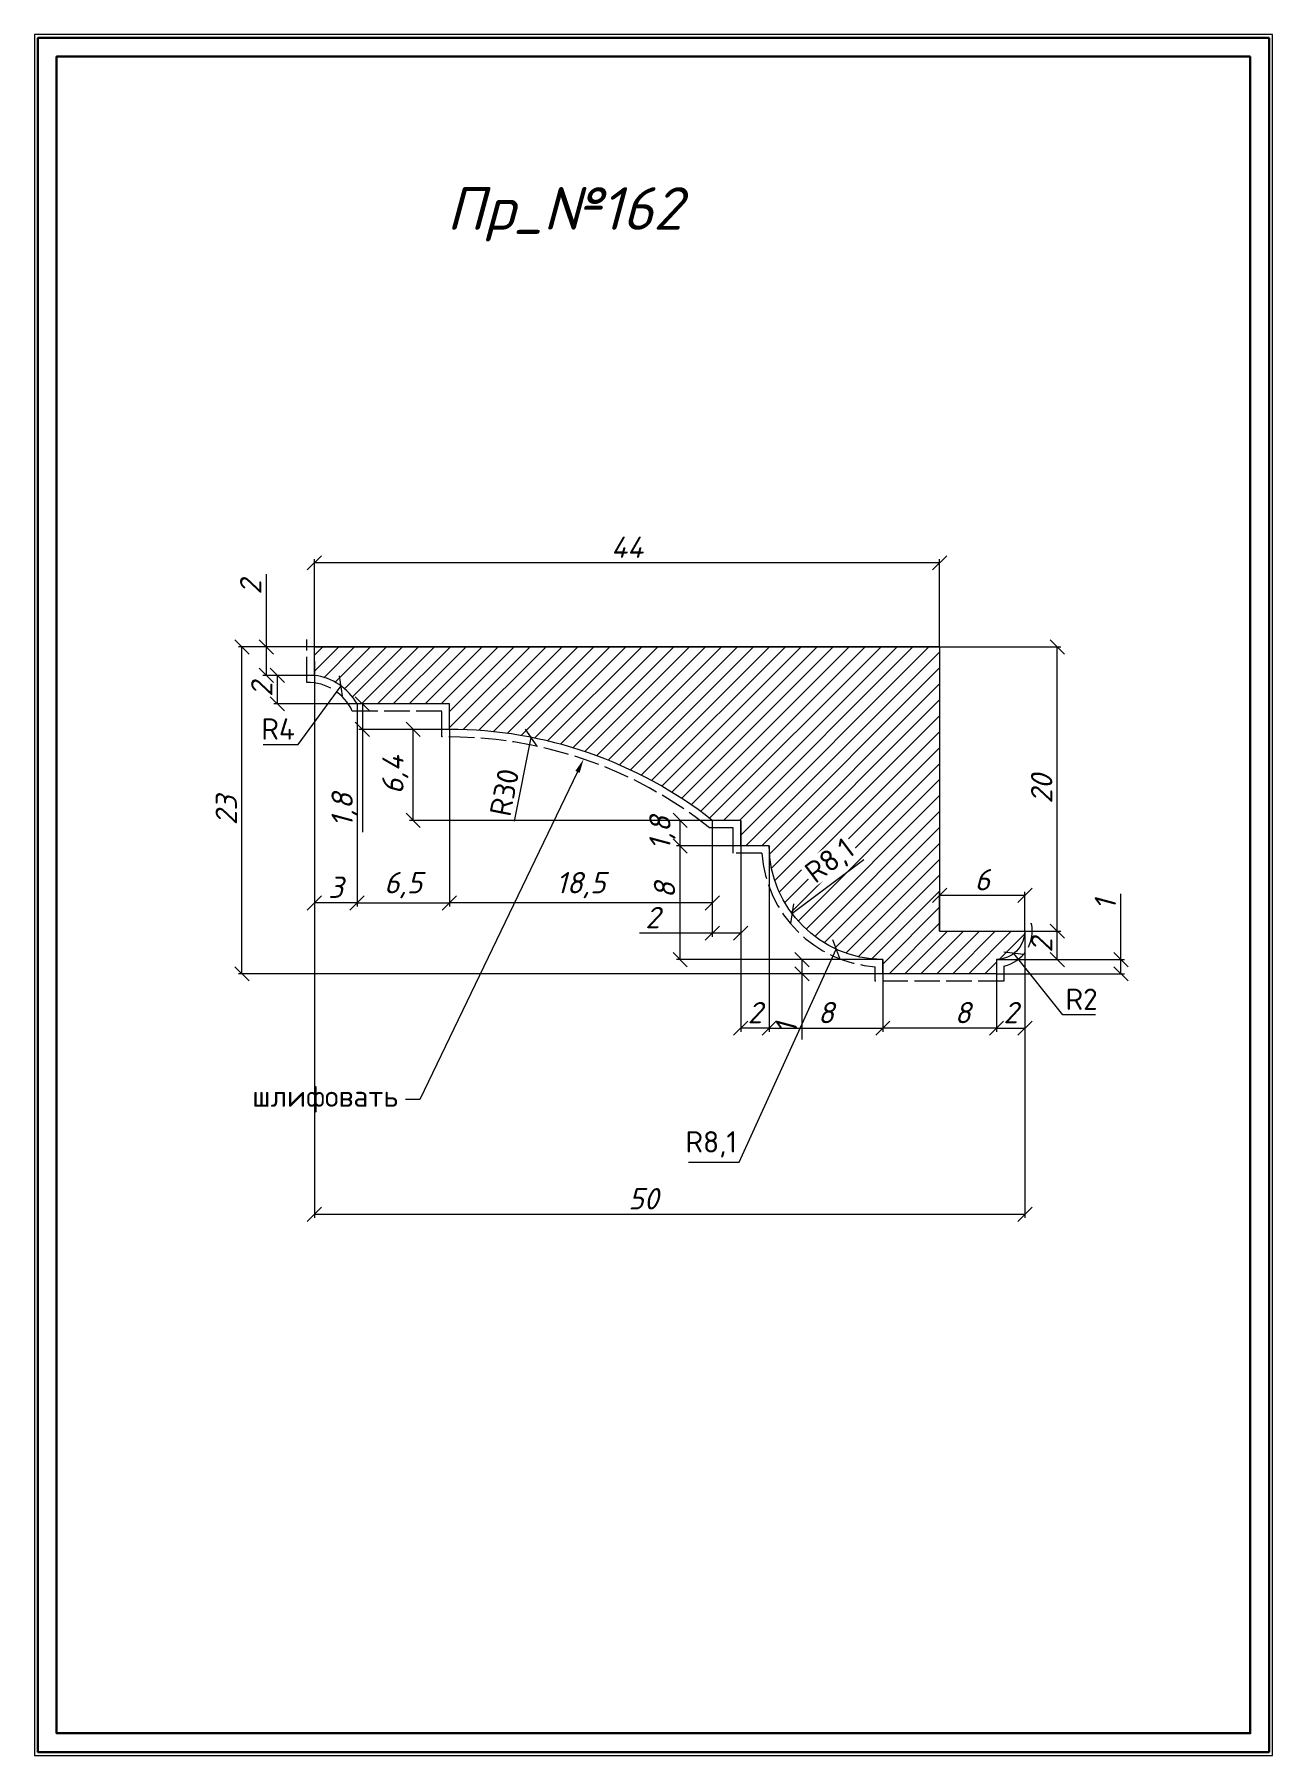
# Model space of a CAD drawing. Header units: millimetres. Extents: x 0 to 87, y -1820 to -1699.
import ezdxf
from ezdxf import colors
from ezdxf.entities.mleader import LeaderData, LeaderLine
from ezdxf.math import Vec2, Vec3

# ---------------------------------------------------------------- set-up
doc = ezdxf.new("R2010")
doc.units = ezdxf.units.MM
doc.linetypes.add('ACAD_ISO02W100', pattern=[15, 12, -3])
doc.layers.get('0').update_dxf_attribs({"lineweight": 13})
for name, color, linetype, lineweight in [('Пр_№162', 1, 'Continuous', 35), ('служебный слой ЛИНИИ ПУНКТИРНЫЕ', 7, 'ACAD_ISO02W100', 13), ('служебный слой НАДПИСИ', 7, 'Continuous', 13), ('служебный слой РАЗМЕРЫ', 7, 'Continuous', 9), ('служебный слой ШТАМП', 7, 'Continuous', 30)]:
    doc.layers.add(name, color=color, linetype=linetype, lineweight=lineweight)
doc.styles.add('ЕСКД', font='isocpeur.ttf', dxfattribs={"oblique": 15})
doc.styles.add('ЕСКД профили размеры', font='isocpeur.ttf')
doc.styles.add('ЕСКД профили текст', font='isocpeur.ttf')
doc.dimstyles.new('ЕСКД', dxfattribs={"dimtxt": 3.5, "dimasz": 2.5, "dimexe": 0.25, "dimexo": 0, "dimgap": 0.35, "dimtad": 1, "dimdec": 1, "dimzin": 9, "dimtxsty": 'ЕСКД', "dimblk": 'OBLIQUE', "dimcen": 0, "dimclrd": 256, "dimclre": 256, "dimclrt": 256, "dimadec": 1, "dimazin": 0, "dimtfac": 1, "dimtdec": 1, "dimtmove": 0, "dimatfit": 3, "dimldrblk": 'DOTSMALL', "dimfxl": 1, "dimlwd": -1, "dimlwe": -1, "dimarcsym": 0})
doc.dimstyles.new('ЕСКД профили$4', dxfattribs={"dimtxt": 1.5, "dimasz": 1, "dimexe": 0.3, "dimexo": 0, "dimgap": 0.35, "dimtad": 1, "dimtoh": 1, "dimdec": 1, "dimzin": 9, "dimtxsty": 'ЕСКД профили размеры', "dimblk": 'OBLIQUE', "dimcen": 0, "dimse1": 1, "dimclrd": 256, "dimclre": 256, "dimclrt": 256, "dimadec": 1, "dimazin": 0, "dimtfac": 1, "dimtdec": 1, "dimtofl": 0, "dimtmove": 0, "dimatfit": 3, "dimldrblk": 'DOTSMALL', "dimfxl": 1, "dimlwd": -1, "dimlwe": -1, "dimarcsym": 2})

# ---------------------------------------------------------------- blocks, each defined once
blk = doc.blocks.new('_OBLIQUE')
at = {"color": 0, "linetype": 'ByBlock'}
blk.add_line((-0.5, -0.5), (0.5, 0.5), dxfattribs=at)
blk = doc.blocks.new('*D29')
at = {"layer": 'Defpoints', "color": 0, "transparency": 16777216}
for p in [(59.52, -1756.27), (56.17, -1763.62)]:
    blk.add_point(p, dxfattribs=at)
at = {"layer": 'служебный слой РАЗМЕРЫ', "transparency": 16777216}
for p, q in [((49.34, -1778.6), (56.17, -1763.62)), ((45.77, -1778.6), (49.34, -1778.6))]:
    blk.add_line(p, q, dxfattribs=at)
at = {"layer": 'служебный слой РАЗМЕРЫ', "transparency": 16777216, "rotation": 65.491655304227}
blk.add_blockref('_OBLIQUE', (56.17, -1763.62), dxfattribs=at)
at = {"layer": 'служебный слой РАЗМЕРЫ', "transparency": 16777216, "insert": (47.38, -1777.35), "char_height": 1.5, "attachment_point": 5, "style": 'ЕСКД профили размеры'}
blk.add_mtext('R8,1', dxfattribs=at)
blk = doc.blocks.new('_DotSmall')
at = {"color": 0, "linetype": 'ByBlock', "lineweight": -3, "const_width": 0.5}
blk.add_lwpolyline([(-0.0625, 0, 1), (0.0625, 0, 1)], format="xyb", close=True, dxfattribs=at)
blk = doc.blocks.new('*D28')
at = {"layer": 'Defpoints', "color": 0, "transparency": 16777216}
for p in [(19.45, -1736.43), (19.45, -1742.35), (63.45, -1742.35)]:
    blk.add_point(p, dxfattribs=at)
at = {"layer": 'служебный слой РАЗМЕРЫ', "transparency": 16777216}
for p, q in [((19.45, -1742.35), (19.45, -1736.18)), ((63.45, -1736.43), (19.45, -1736.43)), ((63.45, -1742.35), (63.45, -1736.18))]:
    blk.add_line(p, q, dxfattribs=at)
at = {"layer": 'служебный слой РАЗМЕРЫ', "transparency": 16777216, "rotation": 180}
blk.add_blockref('_OBLIQUE', (19.45, -1736.43), dxfattribs=at)
at = {"layer": 'служебный слой РАЗМЕРЫ', "transparency": 16777216}
blk.add_blockref('_OBLIQUE', (63.45, -1736.43), dxfattribs=at)
at = {"layer": 'служебный слой РАЗМЕРЫ', "transparency": 16777216, "insert": (41.45, -1735.33), "char_height": 1.5, "attachment_point": 5, "style": 'ЕСКД'}
blk.add_mtext('44', dxfattribs=at)
blk = doc.blocks.new('*D27')
at = {"layer": 'Defpoints', "color": 0, "transparency": 16777216}
for p in [(63.45, -1742.35), (71.73, -1742.35), (63.45, -1762.35)]:
    blk.add_point(p, dxfattribs=at)
at = {"layer": 'служебный слой РАЗМЕРЫ', "transparency": 16777216}
for p, q in [((63.45, -1742.35), (71.98, -1742.35)), ((71.73, -1762.35), (71.73, -1742.35)), ((63.45, -1762.35), (71.98, -1762.35))]:
    blk.add_line(p, q, dxfattribs=at)
for p, rotation in [((71.73, -1742.35), 90), ((71.73, -1762.35), 270)]:
    blk.add_blockref('_OBLIQUE', p, dxfattribs=dict(at, rotation=rotation))
at = {"layer": 'служебный слой РАЗМЕРЫ', "transparency": 16777216, "insert": (70.63, -1752.35), "char_height": 1.5, "attachment_point": 5, "rotation": 90, "style": 'ЕСКД'}
blk.add_mtext('20', dxfattribs=at)
blk = doc.blocks.new('*D26')
at = {"layer": 'Defpoints', "color": 0, "transparency": 16777216}
for p in [(63.45, -1759.83), (63.45, -1762.35), (69.45, -1762.35)]:
    blk.add_point(p, dxfattribs=at)
at = {"layer": 'служебный слой РАЗМЕРЫ', "transparency": 16777216}
for p, q in [((63.45, -1762.35), (63.45, -1759.58)), ((69.45, -1759.83), (63.45, -1759.83)), ((69.45, -1762.35), (69.45, -1759.58))]:
    blk.add_line(p, q, dxfattribs=at)
at = {"layer": 'служебный слой РАЗМЕРЫ', "transparency": 16777216, "rotation": 180}
blk.add_blockref('_OBLIQUE', (63.45, -1759.83), dxfattribs=at)
at = {"layer": 'служебный слой РАЗМЕРЫ', "transparency": 16777216}
blk.add_blockref('_OBLIQUE', (69.45, -1759.83), dxfattribs=at)
at = {"layer": 'служебный слой РАЗМЕРЫ', "transparency": 16777216, "insert": (66.45, -1758.73), "char_height": 1.5, "attachment_point": 5, "style": 'ЕСКД'}
blk.add_mtext('6', dxfattribs=at)
blk = doc.blocks.new('*D25')
at = {"layer": 'Defpoints', "color": 0, "transparency": 16777216}
for p in [(67.43, -1762.33), (68.68, -1763.91)]:
    blk.add_point(p, dxfattribs=at)
at = {"layer": 'служебный слой РАЗМЕРЫ', "transparency": 16777216}
for p, q in [((72.11, -1768.24), (68.68, -1763.91)), ((74.41, -1768.24), (72.11, -1768.24))]:
    blk.add_line(p, q, dxfattribs=at)
at = {"layer": 'служебный слой РАЗМЕРЫ', "transparency": 16777216, "rotation": 128.4180029537885}
blk.add_blockref('_OBLIQUE', (68.68, -1763.91), dxfattribs=at)
at = {"layer": 'служебный слой РАЗМЕРЫ', "transparency": 16777216, "insert": (73.44, -1767.14), "char_height": 1.5, "attachment_point": 5, "style": 'ЕСКД профили размеры', "bg_fill": 3, "box_fill_scale": 1.1, "bg_fill_color": 256, "bg_fill_true_color": 13158600, "bg_fill_transparency": 0}
blk.add_mtext('R2', dxfattribs=at)
blk = doc.blocks.new('*D24')
at = {"layer": 'Defpoints', "color": 0, "transparency": 16777216}
for p in [(59.52, -1756.27), (53.06, -1761.12)]:
    blk.add_point(p, dxfattribs=at)
at = {"layer": 'служебный слой РАЗМЕРЫ', "transparency": 16777216}
blk.add_line((58.12, -1757.32), (53.06, -1761.12), dxfattribs=at)
at = {"layer": 'служебный слой РАЗМЕРЫ', "transparency": 16777216, "rotation": 216.8970940492345}
blk.add_blockref('_OBLIQUE', (53.06, -1761.12), dxfattribs=at)
at = {"layer": 'служебный слой РАЗМЕРЫ', "transparency": 16777216, "insert": (55.8, -1757.5), "char_height": 1.5, "attachment_point": 5, "rotation": 36.8971, "style": 'ЕСКД профили размеры', "bg_fill": 3, "box_fill_scale": 1.1, "bg_fill_color": 256, "bg_fill_true_color": 13158600, "bg_fill_transparency": 0}
blk.add_mtext('R8,1', dxfattribs=at)
blk = doc.blocks.new('*D23')
at = {"layer": 'Defpoints', "color": 0, "transparency": 16777216}
for p in [(34.7, -1748.71), (28.92, -1778.15)]:
    blk.add_point(p, dxfattribs=at)
at = {"layer": 'служебный слой РАЗМЕРЫ', "transparency": 16777216}
blk.add_line((33.54, -1754.61), (34.7, -1748.71), dxfattribs=at)
at = {"layer": 'служебный слой РАЗМЕРЫ', "transparency": 16777216, "rotation": 78.90224908896386}
blk.add_blockref('_OBLIQUE', (34.7, -1748.71), dxfattribs=at)
at = {"layer": 'служебный слой РАЗМЕРЫ', "transparency": 16777216, "insert": (32.82, -1752.58), "char_height": 1.5, "attachment_point": 5, "rotation": 78.9022, "style": 'ЕСКД профили размеры'}
blk.add_mtext('R30', dxfattribs=at)
blk = doc.blocks.new('*D22')
at = {"layer": 'Defpoints', "color": 0, "transparency": 16777216}
for p in [(21.33, -1745.09), (18.96, -1748.32)]:
    blk.add_point(p, dxfattribs=at)
at = {"layer": 'служебный слой РАЗМЕРЫ', "transparency": 16777216}
for p, q in [((18.3, -1749.22), (21.33, -1745.09)), ((15.85, -1749.22), (18.3, -1749.22))]:
    blk.add_line(p, q, dxfattribs=at)
at = {"layer": 'служебный слой РАЗМЕРЫ', "transparency": 16777216, "rotation": 53.81331395935552}
blk.add_blockref('_OBLIQUE', (21.33, -1745.09), dxfattribs=at)
at = {"layer": 'служебный слой РАЗМЕРЫ', "transparency": 16777216, "insert": (16.9, -1748.12), "char_height": 1.5, "attachment_point": 5, "style": 'ЕСКД профили размеры'}
blk.add_mtext('R4', dxfattribs=at)
blk = doc.blocks.new('*D21')
at = {"layer": 'Defpoints', "color": 0, "transparency": 16777216}
for p in [(16.07, -1742.35), (19.45, -1742.35), (19.45, -1744.35)]:
    blk.add_point(p, dxfattribs=at)
at = {"layer": 'служебный слой РАЗМЕРЫ', "transparency": 16777216}
for p, q in [((16.07, -1742.35), (16.07, -1737.23)), ((19.45, -1742.35), (15.82, -1742.35)), ((16.07, -1744.35), (16.07, -1742.35)), ((19.45, -1744.35), (15.82, -1744.35))]:
    blk.add_line(p, q, dxfattribs=at)
for p, rotation in [((16.07, -1742.35), 90), ((16.07, -1744.35), 270)]:
    blk.add_blockref('_OBLIQUE', p, dxfattribs=dict(at, rotation=rotation))
at = {"layer": 'служебный слой РАЗМЕРЫ', "transparency": 16777216, "insert": (14.97, -1738.15), "char_height": 1.5, "attachment_point": 5, "rotation": 90, "style": 'ЕСКД'}
blk.add_mtext('2', dxfattribs=at)
blk = doc.blocks.new('*D20')
at = {"layer": 'Defpoints', "color": 0, "transparency": 16777216}
for p in [(16.85, -1744.35), (19.45, -1744.35), (22.45, -1746.35)]:
    blk.add_point(p, dxfattribs=at)
at = {"layer": 'служебный слой РАЗМЕРЫ', "transparency": 16777216}
for p, q in [((19.45, -1744.35), (16.6, -1744.35)), ((16.85, -1746.35), (16.85, -1744.35)), ((22.45, -1746.35), (16.6, -1746.35))]:
    blk.add_line(p, q, dxfattribs=at)
for p, rotation in [((16.85, -1744.35), 90), ((16.85, -1746.35), 270)]:
    blk.add_blockref('_OBLIQUE', p, dxfattribs=dict(at, rotation=rotation))
at = {"layer": 'служебный слой РАЗМЕРЫ', "transparency": 16777216, "insert": (15.75, -1745.35), "char_height": 1.5, "attachment_point": 5, "rotation": 90, "style": 'ЕСКД'}
blk.add_mtext('2', dxfattribs=at)
blk = doc.blocks.new('*D19')
at = {"layer": 'Defpoints', "color": 0, "transparency": 16777216}
for p in [(19.45, -1744.35), (22.45, -1746.35), (19.45, -1760.36)]:
    blk.add_point(p, dxfattribs=at)
at = {"layer": 'служебный слой РАЗМЕРЫ', "transparency": 16777216}
for p, q in [((19.45, -1744.35), (19.45, -1760.61)), ((22.45, -1746.35), (22.45, -1760.61)), ((22.45, -1760.36), (19.45, -1760.36))]:
    blk.add_line(p, q, dxfattribs=at)
at = {"layer": 'служебный слой РАЗМЕРЫ', "transparency": 16777216, "rotation": 180}
blk.add_blockref('_OBLIQUE', (19.45, -1760.36), dxfattribs=at)
at = {"layer": 'служебный слой РАЗМЕРЫ', "transparency": 16777216}
blk.add_blockref('_OBLIQUE', (22.45, -1760.36), dxfattribs=at)
at = {"layer": 'служебный слой РАЗМЕРЫ', "transparency": 16777216, "insert": (20.95, -1759.26), "char_height": 1.5, "attachment_point": 5, "style": 'ЕСКД'}
blk.add_mtext('3', dxfattribs=at)
blk = doc.blocks.new('*D18')
at = {"layer": 'Defpoints', "color": 0, "transparency": 16777216}
for p in [(22.45, -1746.35), (28.95, -1748.15), (28.95, -1760.36)]:
    blk.add_point(p, dxfattribs=at)
at = {"layer": 'служебный слой РАЗМЕРЫ', "transparency": 16777216}
for p, q in [((22.45, -1746.35), (22.45, -1760.61)), ((28.95, -1748.15), (28.95, -1760.61)), ((22.45, -1760.36), (28.95, -1760.36))]:
    blk.add_line(p, q, dxfattribs=at)
at = {"layer": 'служебный слой РАЗМЕРЫ', "transparency": 16777216, "rotation": 180}
blk.add_blockref('_OBLIQUE', (22.45, -1760.36), dxfattribs=at)
at = {"layer": 'служебный слой РАЗМЕРЫ', "transparency": 16777216}
blk.add_blockref('_OBLIQUE', (28.95, -1760.36), dxfattribs=at)
at = {"layer": 'служебный слой РАЗМЕРЫ', "transparency": 16777216, "insert": (25.7, -1759.11), "char_height": 1.5, "attachment_point": 5, "style": 'ЕСКД'}
blk.add_mtext('6,5', dxfattribs=at)
blk = doc.blocks.new('*D17')
at = {"layer": 'Defpoints', "color": 0, "transparency": 16777216}
for p in [(22.83, -1746.35), (28.95, -1746.35), (28.95, -1748.15)]:
    blk.add_point(p, dxfattribs=at)
at = {"layer": 'служебный слой РАЗМЕРЫ', "transparency": 16777216}
for p, q in [((28.95, -1746.35), (22.58, -1746.35)), ((22.83, -1746.35), (22.83, -1748.15)), ((28.95, -1748.15), (22.58, -1748.15)), ((22.83, -1748.15), (22.83, -1755.39))]:
    blk.add_line(p, q, dxfattribs=at)
for p, rotation in [((22.83, -1746.35), 90), ((22.83, -1748.15), 270)]:
    blk.add_blockref('_OBLIQUE', p, dxfattribs=dict(at, rotation=rotation))
at = {"layer": 'служебный слой РАЗМЕРЫ', "transparency": 16777216, "insert": (21.58, -1753.83), "char_height": 1.5, "attachment_point": 5, "rotation": 90, "style": 'ЕСКД'}
blk.add_mtext('1,8', dxfattribs=at)
blk = doc.blocks.new('*D16')
at = {"layer": 'Defpoints', "color": 0, "transparency": 16777216}
for p in [(26.4, -1748.15), (28.95, -1748.15), (47.45, -1754.55)]:
    blk.add_point(p, dxfattribs=at)
at = {"layer": 'служебный слой РАЗМЕРЫ', "transparency": 16777216}
for p, q in [((28.95, -1748.15), (26.15, -1748.15)), ((26.4, -1754.55), (26.4, -1748.15)), ((47.45, -1754.55), (26.15, -1754.55))]:
    blk.add_line(p, q, dxfattribs=at)
for p, rotation in [((26.4, -1748.15), 90), ((26.4, -1754.55), 270)]:
    blk.add_blockref('_OBLIQUE', p, dxfattribs=dict(at, rotation=rotation))
at = {"layer": 'служебный слой РАЗМЕРЫ', "transparency": 16777216, "insert": (25.15, -1751.35), "char_height": 1.5, "attachment_point": 5, "rotation": 90, "style": 'ЕСКД'}
blk.add_mtext('6,4', dxfattribs=at)
blk = doc.blocks.new('*D15')
at = {"layer": 'Defpoints', "color": 0, "transparency": 16777216}
for p in [(28.95, -1748.15), (47.45, -1754.55), (28.95, -1760.36)]:
    blk.add_point(p, dxfattribs=at)
at = {"layer": 'служебный слой РАЗМЕРЫ', "transparency": 16777216}
for p, q in [((28.95, -1748.15), (28.95, -1760.61)), ((47.45, -1754.55), (47.45, -1760.61)), ((47.45, -1760.36), (28.95, -1760.36))]:
    blk.add_line(p, q, dxfattribs=at)
at = {"layer": 'служебный слой РАЗМЕРЫ', "transparency": 16777216, "rotation": 180}
blk.add_blockref('_OBLIQUE', (28.95, -1760.36), dxfattribs=at)
at = {"layer": 'служебный слой РАЗМЕРЫ', "transparency": 16777216}
blk.add_blockref('_OBLIQUE', (47.45, -1760.36), dxfattribs=at)
at = {"layer": 'служебный слой РАЗМЕРЫ', "transparency": 16777216, "insert": (38.2, -1759.11), "char_height": 1.5, "attachment_point": 5, "style": 'ЕСКД'}
blk.add_mtext('18,5', dxfattribs=at)
blk = doc.blocks.new('*D14')
at = {"layer": 'Defpoints', "color": 0, "transparency": 16777216}
for p in [(47.45, -1754.55), (49.45, -1754.55), (49.45, -1762.49)]:
    blk.add_point(p, dxfattribs=at)
at = {"layer": 'служебный слой РАЗМЕРЫ', "transparency": 16777216}
for p, q in [((47.45, -1754.55), (47.45, -1762.74)), ((49.45, -1754.55), (49.45, -1762.74)), ((47.45, -1762.49), (42.33, -1762.49)), ((49.45, -1762.49), (47.45, -1762.49))]:
    blk.add_line(p, q, dxfattribs=at)
at = {"layer": 'служебный слой РАЗМЕРЫ', "transparency": 16777216, "rotation": 180}
blk.add_blockref('_OBLIQUE', (47.45, -1762.49), dxfattribs=at)
at = {"layer": 'служебный слой РАЗМЕРЫ', "transparency": 16777216}
blk.add_blockref('_OBLIQUE', (49.45, -1762.49), dxfattribs=at)
at = {"layer": 'служебный слой РАЗМЕРЫ', "transparency": 16777216, "insert": (43.25, -1761.39), "char_height": 1.5, "attachment_point": 5, "style": 'ЕСКД'}
blk.add_mtext('2', dxfattribs=at)
blk = doc.blocks.new('*D13')
at = {"layer": 'Defpoints', "color": 0, "transparency": 16777216}
for p in [(45.19, -1754.55), (47.45, -1754.55), (49.45, -1756.35)]:
    blk.add_point(p, dxfattribs=at)
at = {"layer": 'служебный слой РАЗМЕРЫ', "transparency": 16777216}
for p, q in [((47.45, -1754.55), (44.94, -1754.55)), ((45.19, -1756.35), (45.19, -1754.55)), ((49.45, -1756.35), (44.94, -1756.35))]:
    blk.add_line(p, q, dxfattribs=at)
for p, rotation in [((45.19, -1754.55), 90), ((45.19, -1756.35), 270)]:
    blk.add_blockref('_OBLIQUE', p, dxfattribs=dict(at, rotation=rotation))
at = {"layer": 'служебный слой РАЗМЕРЫ', "transparency": 16777216, "insert": (43.94, -1755.45), "char_height": 1.5, "attachment_point": 5, "rotation": 90, "style": 'ЕСКД'}
blk.add_mtext('1,8', dxfattribs=at)
blk = doc.blocks.new('*D12')
at = {"layer": 'Defpoints', "color": 0, "transparency": 16777216}
for p in [(49.45, -1756.35), (51.45, -1756.35), (49.45, -1769.18)]:
    blk.add_point(p, dxfattribs=at)
at = {"layer": 'служебный слой РАЗМЕРЫ', "transparency": 16777216}
for p, q in [((49.45, -1756.35), (49.45, -1769.43)), ((51.45, -1756.35), (51.45, -1769.43)), ((51.45, -1769.18), (49.45, -1769.18))]:
    blk.add_line(p, q, dxfattribs=at)
at = {"layer": 'служебный слой РАЗМЕРЫ', "transparency": 16777216, "rotation": 180}
blk.add_blockref('_OBLIQUE', (49.45, -1769.18), dxfattribs=at)
at = {"layer": 'служебный слой РАЗМЕРЫ', "transparency": 16777216}
blk.add_blockref('_OBLIQUE', (51.45, -1769.18), dxfattribs=at)
at = {"layer": 'служебный слой РАЗМЕРЫ', "transparency": 16777216, "insert": (50.45, -1768.08), "char_height": 1.5, "attachment_point": 5, "style": 'ЕСКД'}
blk.add_mtext('2', dxfattribs=at)
blk = doc.blocks.new('*D11')
at = {"layer": 'Defpoints', "color": 0, "transparency": 16777216}
for p in [(51.45, -1756.35), (59.45, -1764.35), (59.45, -1769.18)]:
    blk.add_point(p, dxfattribs=at)
at = {"layer": 'служебный слой РАЗМЕРЫ', "transparency": 16777216}
for p, q in [((51.45, -1756.35), (51.45, -1769.43)), ((59.45, -1764.35), (59.45, -1769.43)), ((51.45, -1769.18), (59.45, -1769.18))]:
    blk.add_line(p, q, dxfattribs=at)
at = {"layer": 'служебный слой РАЗМЕРЫ', "transparency": 16777216, "rotation": 180}
blk.add_blockref('_OBLIQUE', (51.45, -1769.18), dxfattribs=at)
at = {"layer": 'служебный слой РАЗМЕРЫ', "transparency": 16777216}
blk.add_blockref('_OBLIQUE', (59.45, -1769.18), dxfattribs=at)
at = {"layer": 'служебный слой РАЗМЕРЫ', "transparency": 16777216, "insert": (55.45, -1768.08), "char_height": 1.5, "attachment_point": 5, "style": 'ЕСКД'}
blk.add_mtext('8', dxfattribs=at)
blk = doc.blocks.new('*D10')
at = {"layer": 'Defpoints', "color": 0, "transparency": 16777216}
for p in [(45.19, -1756.35), (49.45, -1756.35), (59.45, -1764.35)]:
    blk.add_point(p, dxfattribs=at)
at = {"layer": 'служебный слой РАЗМЕРЫ', "transparency": 16777216}
for p, q in [((49.45, -1756.35), (44.94, -1756.35)), ((45.19, -1764.35), (45.19, -1756.35)), ((59.45, -1764.35), (44.94, -1764.35))]:
    blk.add_line(p, q, dxfattribs=at)
for p, rotation in [((45.19, -1756.35), 90), ((45.19, -1764.35), 270)]:
    blk.add_blockref('_OBLIQUE', p, dxfattribs=dict(at, rotation=rotation))
at = {"layer": 'служебный слой РАЗМЕРЫ', "transparency": 16777216, "insert": (44.09, -1759.47), "char_height": 1.5, "attachment_point": 5, "rotation": 90, "style": 'ЕСКД'}
blk.add_mtext('8', dxfattribs=at)
blk = doc.blocks.new('*D9')
at = {"layer": 'Defpoints', "color": 0, "transparency": 16777216}
for p in [(53.76, -1764.35), (59.45, -1764.35), (59.45, -1765.35)]:
    blk.add_point(p, dxfattribs=at)
at = {"layer": 'служебный слой РАЗМЕРЫ', "transparency": 16777216}
for p, q in [((59.45, -1764.35), (53.51, -1764.35)), ((53.76, -1764.35), (53.76, -1765.35)), ((59.45, -1765.35), (53.51, -1765.35)), ((53.76, -1765.35), (53.76, -1769.97))]:
    blk.add_line(p, q, dxfattribs=at)
for p, rotation in [((53.76, -1764.35), 90), ((53.76, -1765.35), 270)]:
    blk.add_blockref('_OBLIQUE', p, dxfattribs=dict(at, rotation=rotation))
at = {"layer": 'служебный слой РАЗМЕРЫ', "transparency": 16777216, "insert": (52.66, -1769.19), "char_height": 1.5, "attachment_point": 5, "rotation": 90, "style": 'ЕСКД'}
blk.add_mtext('1', dxfattribs=at)
blk = doc.blocks.new('*D8')
at = {"layer": 'Defpoints', "color": 0, "transparency": 16777216}
for p in [(59.45, -1765.35), (67.45, -1765.35), (59.45, -1769.18)]:
    blk.add_point(p, dxfattribs=at)
at = {"layer": 'служебный слой РАЗМЕРЫ', "transparency": 16777216}
for p, q in [((59.45, -1765.35), (59.45, -1769.43)), ((67.45, -1765.35), (67.45, -1769.43)), ((67.45, -1769.18), (59.45, -1769.18))]:
    blk.add_line(p, q, dxfattribs=at)
at = {"layer": 'служебный слой РАЗМЕРЫ', "transparency": 16777216, "rotation": 180}
blk.add_blockref('_OBLIQUE', (59.45, -1769.18), dxfattribs=at)
at = {"layer": 'служебный слой РАЗМЕРЫ', "transparency": 16777216}
blk.add_blockref('_OBLIQUE', (67.45, -1769.18), dxfattribs=at)
at = {"layer": 'служебный слой РАЗМЕРЫ', "transparency": 16777216, "insert": (65.07, -1768.08), "char_height": 1.5, "attachment_point": 5, "style": 'ЕСКД'}
blk.add_mtext('8', dxfattribs=at)
blk = doc.blocks.new('*D7')
at = {"layer": 'Defpoints', "color": 0, "transparency": 16777216}
for p in [(67.45, -1764.35), (76.21, -1764.35), (67.45, -1765.35)]:
    blk.add_point(p, dxfattribs=at)
at = {"layer": 'служебный слой РАЗМЕРЫ', "transparency": 16777216}
for p, q in [((76.21, -1764.35), (76.21, -1759.73)), ((67.45, -1764.35), (76.46, -1764.35)), ((76.21, -1765.35), (76.21, -1764.35)), ((67.45, -1765.35), (76.46, -1765.35))]:
    blk.add_line(p, q, dxfattribs=at)
for p, rotation in [((76.21, -1764.35), 90), ((76.21, -1765.35), 270)]:
    blk.add_blockref('_OBLIQUE', p, dxfattribs=dict(at, rotation=rotation))
at = {"layer": 'служебный слой РАЗМЕРЫ', "transparency": 16777216, "insert": (75.11, -1760.5), "char_height": 1.5, "attachment_point": 5, "rotation": 90, "style": 'ЕСКД'}
blk.add_mtext('1', dxfattribs=at)
blk = doc.blocks.new('*D6')
at = {"layer": 'Defpoints', "color": 0, "transparency": 16777216}
for p in [(69.45, -1762.35), (71.73, -1762.35), (67.45, -1764.35)]:
    blk.add_point(p, dxfattribs=at)
at = {"layer": 'служебный слой РАЗМЕРЫ', "transparency": 16777216}
for p, q in [((69.45, -1762.35), (71.98, -1762.35)), ((71.73, -1764.35), (71.73, -1762.35)), ((67.45, -1764.35), (71.98, -1764.35))]:
    blk.add_line(p, q, dxfattribs=at)
for p, rotation in [((71.73, -1762.35), 90), ((71.73, -1764.35), 270)]:
    blk.add_blockref('_OBLIQUE', p, dxfattribs=dict(at, rotation=rotation))
at = {"layer": 'служебный слой РАЗМЕРЫ', "transparency": 16777216, "insert": (70.63, -1763.35), "char_height": 1.5, "attachment_point": 5, "rotation": 90, "style": 'ЕСКД'}
blk.add_mtext('2', dxfattribs=at)
blk = doc.blocks.new('*D5')
at = {"layer": 'Defpoints', "color": 0, "transparency": 16777216}
for p in [(69.45, -1762.35), (67.45, -1765.35), (69.45, -1769.18)]:
    blk.add_point(p, dxfattribs=at)
at = {"layer": 'служебный слой РАЗМЕРЫ', "transparency": 16777216}
for p, q in [((69.45, -1762.35), (69.45, -1769.43)), ((67.45, -1765.35), (67.45, -1769.43)), ((67.45, -1769.18), (69.45, -1769.18))]:
    blk.add_line(p, q, dxfattribs=at)
at = {"layer": 'служебный слой РАЗМЕРЫ', "transparency": 16777216, "rotation": 180}
blk.add_blockref('_OBLIQUE', (67.45, -1769.18), dxfattribs=at)
at = {"layer": 'служебный слой РАЗМЕРЫ', "transparency": 16777216}
blk.add_blockref('_OBLIQUE', (69.45, -1769.18), dxfattribs=at)
at = {"layer": 'служебный слой РАЗМЕРЫ', "transparency": 16777216, "insert": (68.45, -1768.08), "char_height": 1.5, "attachment_point": 5, "style": 'ЕСКД'}
blk.add_mtext('2', dxfattribs=at)
blk = doc.blocks.new('*D4')
at = {"layer": 'Defpoints', "color": 0, "transparency": 16777216}
for p in [(19.45, -1743.35), (69.45, -1762.35), (19.45, -1782.28)]:
    blk.add_point(p, dxfattribs=at)
at = {"layer": 'служебный слой РАЗМЕРЫ', "transparency": 16777216}
for p, q in [((19.45, -1743.35), (19.45, -1782.53)), ((69.45, -1762.35), (69.45, -1782.53)), ((69.45, -1782.28), (19.45, -1782.28))]:
    blk.add_line(p, q, dxfattribs=at)
at = {"layer": 'служебный слой РАЗМЕРЫ', "transparency": 16777216, "rotation": 180}
blk.add_blockref('_OBLIQUE', (19.45, -1782.28), dxfattribs=at)
at = {"layer": 'служебный слой РАЗМЕРЫ', "transparency": 16777216}
blk.add_blockref('_OBLIQUE', (69.45, -1782.28), dxfattribs=at)
at = {"layer": 'служебный слой РАЗМЕРЫ', "transparency": 16777216, "insert": (42.6, -1781.18), "char_height": 1.5, "attachment_point": 5, "style": 'ЕСКД'}
blk.add_mtext('50', dxfattribs=at)
blk = doc.blocks.new('*D3')
at = {"layer": 'Defpoints', "color": 0, "transparency": 16777216}
for p in [(14.35, -1742.35), (63.45, -1742.35), (59.45, -1765.35)]:
    blk.add_point(p, dxfattribs=at)
at = {"layer": 'служебный слой РАЗМЕРЫ', "transparency": 16777216}
for p, q in [((63.45, -1742.35), (14.1, -1742.35)), ((14.35, -1765.35), (14.35, -1742.35)), ((59.45, -1765.35), (14.1, -1765.35))]:
    blk.add_line(p, q, dxfattribs=at)
for p, rotation in [((14.35, -1742.35), 90), ((14.35, -1765.35), 270)]:
    blk.add_blockref('_OBLIQUE', p, dxfattribs=dict(at, rotation=rotation))
at = {"layer": 'служебный слой РАЗМЕРЫ', "transparency": 16777216, "insert": (13.25, -1753.85), "char_height": 1.5, "attachment_point": 5, "rotation": 90, "style": 'ЕСКД'}
blk.add_mtext('23', dxfattribs=at)

msp = doc.modelspace()

# ---------------------------------------------------------------- hatches: boundary and pattern name
at = {"layer": 'служебный слой РАЗМЕРЫ'}
h = msp.add_hatch(dxfattribs=at)
h.set_pattern_fill('ANSI31', color=256, scale=0.25, style=0)
h.paths.add_polyline_path([(63.45, -1742.36), (19.45, -1742.36), (19.45, -1744.35, -0.238), (22.45, -1746.35), (28.95, -1746.35), (28.95, -1748.15, -0.16769), (47.45, -1754.55), (49.45, -1754.55), (49.45, -1756.35), (51.45, -1756.35, 0.40875), (59.45, -1764.35), (59.45, -1765.35), (67.45, -1765.35), (67.45, -1764.35, 0.406379), (69.45, -1762.36), (64.47, -1762.36), (63.45, -1762.35)])

# ---------------------------------------------------------------- linework, layer by layer
at = {"layer": 'Пр_№162', "color": 5, "lineweight": 13}
msp.add_lwpolyline([(28.95, -1748.15), (28.95, -1746.35), (22.45, -1746.35, 0.238), (19.45, -1744.35), (19.45, -1742.35), (63.45, -1742.35), (63.45, -1762.35), (69.45, -1762.35, -0.409), (67.45, -1764.35), (67.45, -1765.35), (59.45, -1765.35), (59.45, -1764.35, -0.40875), (51.45, -1756.35), (49.45, -1756.35), (49.45, -1754.55), (47.45, -1754.55, 0.16769), (28.95, -1748.15)], format="xyb", dxfattribs=at)
at = {"layer": 'служебный слой ЛИНИИ ПУНКТИРНЫЕ', "ltscale": 0.15}
msp.add_lwpolyline([(69.84, -1761.82), (69.92, -1761.82, -0.409986), (67.97, -1764.81), (67.97, -1765.87), (58.92, -1765.87), (58.92, -1764.85, -0.373766), (50.94, -1756.87), (48.92, -1756.87), (48.92, -1755.07), (47.26, -1755.07, 0.173862), (28.42, -1748.68), (28.42, -1746.87), (22.12, -1746.87, 0.296885), (18.92, -1744.84), (18.92, -1741.82)], format="xyb", dxfattribs=at)
at = {"layer": 'служебный слой ШТАМП', "color": 6, "lineweight": 5, "ltscale": 100}
msp.add_lwpolyline([(86.88, -1699.24), (-0.25, -1699.24), (-0.25, -1820.37), (86.88, -1820.37)], close=True, dxfattribs=at)
at = {"layer": 'служебный слой ШТАМП', "ltscale": 100}
for points in [[(86.63, -1699.49), (0, -1699.49), (0, -1820.12), (86.63, -1820.12)], [(85.31, -1700.8), (1.31, -1700.8), (1.31, -1818.8), (85.31, -1818.8)]]:
    msp.add_lwpolyline(points, close=True, dxfattribs=at)

# ---------------------------------------------------------------- texts
at = {"layer": 'служебный слой НАДПИСИ', "style": 'ЕСКД', "oblique": 15}
msp.add_text('Пр_№162', height=3, dxfattribs=at).set_placement((28.76, -1712.99))

# ---------------------------------------------------------------- dimensions: what is measured, and where the dimension line sits
at = {"layer": 'служебный слой РАЗМЕРЫ'}
dim = msp.add_linear_dim(base=(19.45, -1736.43), p1=(63.45, -1742.35), p2=(19.45, -1742.35), dimstyle='ЕСКД', override={"dimtxt": 1.5, "dimasz": 1}, dxfattribs=at)
dim.commit()
dim.dimension.update_dxf_attribs({"geometry": '*D28', "text_midpoint": (41.45, -1735.33)})
for base, p1, p2, picture, middle in [((16.07, -1742.35), (19.45, -1744.35), (19.45, -1742.35), '*D21', (16.07, -1738.15)), ((14.35, -1742.35), (59.45, -1765.35), (63.45, -1742.35), '*D3', (14.35, -1753.85)), ((16.85, -1744.35), (22.45, -1746.35), (19.45, -1744.35), '*D20', (16.85, -1745.35)), ((22.83, -1746.35), (28.95, -1748.15), (28.95, -1746.35), '*D17', (22.83, -1753.83)), ((26.4, -1748.15), (47.45, -1754.55), (28.95, -1748.15), '*D16', (26.4, -1751.35)), ((45.19, -1754.55), (49.45, -1756.35), (47.45, -1754.55), '*D13', (45.19, -1755.45)), ((45.19, -1756.35), (59.45, -1764.35), (49.45, -1756.35), '*D10', (45.19, -1759.47)), ((76.21, -1764.35), (67.45, -1765.35), (67.45, -1764.35), '*D7', (76.21, -1760.5)), ((71.73, -1762.35), (67.45, -1764.35), (69.45, -1762.35), '*D6', (71.73, -1763.35)), ((53.76, -1764.35), (59.45, -1765.35), (59.45, -1764.35), '*D9', (53.76, -1769.19))]:
    dim = msp.add_linear_dim(base=base, p1=p1, p2=p2, angle=90, dimstyle='ЕСКД', override={"dimtxt": 1.5, "dimasz": 1}, dxfattribs=at)
    dim.commit()
    dim.dimension.update_dxf_attribs({"geometry": picture, "text_midpoint": middle, "dimtype": 128})
for base, p1, p2, picture, middle in [((19.45, -1782.28), (69.45, -1762.35), (19.45, -1743.35), '*D4', (42.6, -1782.28)), ((19.45, -1760.36), (22.45, -1746.35), (19.45, -1744.35), '*D19', (20.95, -1760.36)), ((28.95, -1760.36), (22.45, -1746.35), (28.95, -1748.15), '*D18', (25.7, -1760.36)), ((28.95, -1760.36), (47.45, -1754.55), (28.95, -1748.15), '*D15', (38.2, -1760.36)), ((49.45, -1762.49), (47.45, -1754.55), (49.45, -1754.55), '*D14', (43.25, -1762.49)), ((49.45, -1769.18), (51.45, -1756.35), (49.45, -1756.35), '*D12', (50.45, -1769.18)), ((59.45, -1769.18), (51.45, -1756.35), (59.45, -1764.35), '*D11', (55.45, -1769.18)), ((69.45, -1769.18), (67.45, -1765.35), (69.45, -1762.35), '*D5', (68.45, -1769.18)), ((59.45, -1769.18), (67.45, -1765.35), (59.45, -1765.35), '*D8', (65.07, -1769.18))]:
    dim = msp.add_linear_dim(base=base, p1=p1, p2=p2, dimstyle='ЕСКД', override={"dimtxt": 1.5, "dimasz": 1}, dxfattribs=at)
    dim.commit()
    dim.dimension.update_dxf_attribs({"geometry": picture, "text_midpoint": middle, "dimtype": 128})
for center, mpoint, picture, middle in [((18.96, -1748.32), (21.33, -1745.09), '*D22', (16.9, -1749.22)), ((28.92, -1778.15), (34.7, -1748.71), '*D23', (33.9, -1752.8))]:
    dim = msp.add_radius_dim(center=center, mpoint=mpoint, dimstyle='ЕСКД профили$4', dxfattribs=at)
    dim.commit()
    dim.dimension.update_dxf_attribs({"geometry": picture, "text_midpoint": middle, "dimtype": 132})

# ---------------------------------------------------------------- leaders
ml = msp.add_multileader_mtext('Standard', dxfattribs=at)
ml.set_content('\\A1;шлифовать', color=256, style='ЕСКД профили текст')
ml.set_leader_properties(color=256, linetype='ByLayer', lineweight=-1)
ml.build(insert=Vec2(0, 0))
ml.multileader.update_dxf_attribs({"dogleg_length": 1, "arrow_head_size": 1})
ctx = ml.context
ctx.base_point, ctx.char_height, ctx.arrow_head_size, ctx.landing_gap_size, ctx.plane_origin = Vec3(14.66, -1774.19), 1.5, 1, 0.5, Vec3(33.64, -1747.7)
ctx.text_align_type = 2
notes = []
notes.append((ctx, [(0, (1, 1, 0), (26.86, -1774.19), (-1, 0), 1, [(0, [(38.4, -1750.24)], 0, [])])]))
ctx.mtext.insert, ctx.mtext.alignment, ctx.mtext.flow_direction = Vec3(25.36, -1773.21), 3, 5
for ctx, leaders in notes:
    for number, flags, end, landing, length, lines in leaders:
        leader = LeaderData()
        leader.index, (leader.has_last_leader_line, leader.has_dogleg_vector, leader.attachment_direction) = number, flags
        leader.last_leader_point, leader.dogleg_vector, leader.dogleg_length = Vec3(end), Vec3(landing), length
        for number, points, colour, breaks in lines:
            line = LeaderLine()
            line.index, line.vertices, line.color, line.breaks = number, Vec3.list(points), colors.encode_raw_color(colour), breaks
            leader.lines.append(line)
        ctx.leaders.append(leader)

# ---------------------------------------------------------------- next in the draw order: dimensions: what is measured, and where the dimension line sits
for center, mpoint, picture, middle in [((59.52, -1756.27), (53.06, -1761.12), '*D24', (56.55, -1758.5)), ((67.43, -1762.33), (68.68, -1763.91), '*D25', (73.44, -1768.24))]:
    dim = msp.add_radius_dim(center=center, mpoint=mpoint, dimstyle='ЕСКД профили$4', override={"dimtfill": 1}, dxfattribs=at)
    dim.commit()
    dim.dimension.update_dxf_attribs({"geometry": picture, "text_midpoint": middle, "dimtype": 132})

# ---------------------------------------------------------------- next in the draw order: dimensions: what is measured, and where the dimension line sits
dim = msp.add_linear_dim(base=(71.73, -1742.35), p1=(63.45, -1762.35), p2=(63.45, -1742.35), angle=90, dimstyle='ЕСКД', override={"dimtxt": 1.5, "dimasz": 1}, dxfattribs=at)
dim.commit()
dim.dimension.update_dxf_attribs({"geometry": '*D27', "text_midpoint": (71.73, -1752.35), "dimtype": 128})
dim = msp.add_radius_dim(center=(59.52, -1756.27), mpoint=(56.17, -1763.62), dimstyle='ЕСКД профили$4', dxfattribs=at)
dim.commit()
dim.dimension.update_dxf_attribs({"geometry": '*D29', "text_midpoint": (47.38, -1778.6), "dimtype": 132})
dim = msp.add_linear_dim(base=(63.45, -1759.83), p1=(69.45, -1762.35), p2=(63.45, -1762.35), dimstyle='ЕСКД', override={"dimtxt": 1.5, "dimasz": 1}, dxfattribs=at)
dim.commit()
dim.dimension.update_dxf_attribs({"geometry": '*D26', "text_midpoint": (66.45, -1759.83), "dimtype": 128})

doc.saveas('drawing.dxf')
